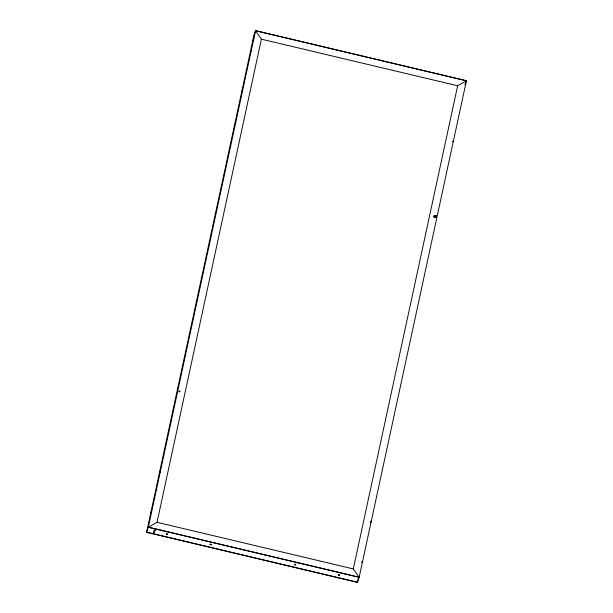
<?xml version="1.0" encoding="UTF-8"?>
<svg xmlns="http://www.w3.org/2000/svg" width="613" height="613" viewBox="0 0 613 613"><rect width="100%" height="100%" fill="white"/><g stroke="black" fill="none" stroke-linecap="round" stroke-linejoin="round"><path stroke-width="0.92" d="M154.683 531.8L153.541 531.8M435.759 216.795L435.153 215.991L434.655 216.941M146.576 532.276L148.338 527.157L359.195 577.231L357.433 582.35L146.576 532.276L253.843 35.669M148.308 527.257L255.567 30.65L466.424 80.724L359.157 577.331L148.308 527.257L157.043 522.307L353.31 568.918L359.157 577.331M157.043 522.307L261.391 39.163L255.537 30.75L466.386 80.824L457.65 85.766L261.391 39.163M353.31 568.918L457.65 85.766M357.433 582.35L358.475 577.576M252.924 40.604C252.633 42.121 253.422 38.757 252.962 40.435M250.893 50.925C251.207 49.339 250.403 52.687 250.855 51.086M253.759 38.29C254.081 36.68 253.261 40.052 253.721 38.45M452.984 141.266L452.892 141.749L453.053 141.235M242.173 91.03C242.641 89.375 241.729 92.824 242.196 91.168M253.805 35.769L255.567 30.65M464.976 84.923L466.424 80.724M167.64 533.877L166.437 533.594M295.803 564.312L294.838 564.251M339.579 574.71L338.759 574.703M435.529 217.04L434.793 216.956M211.217 544.344L210.259 544.06M146.614 532.176L357.463 582.25M153.273 532.245L154.537 532.544L153.273 532.245M154.001 530.122L155.265 530.429L154.001 530.122M166.299 534.191L167.533 534.482L166.299 534.191M210.075 544.589L211.309 544.88L210.075 544.589M294.462 564.627L295.704 564.918L294.462 564.627M338.238 575.025L339.479 575.316L338.238 575.025M151.158 512.483L151.457 511.288L151.158 512.483M159.817 472.408L160.108 471.213L159.817 472.408M362.015 562.558L362.306 561.362L362.022 562.481M370.666 522.483L370.965 521.318L370.666 522.483M178.942 391.278C179.824 393.446 180.651 389.73 178.942 391.278M434.219 217.109A1.188 1.08 19 0 0 436.249 217.094A1.188 1.08 19 0 0 435.115 215.462A1.188 1.08 19 0 0 434.219 217.109M434.249 217.01A1.188 1.08 19 0 0 436.287 216.994A1.188 1.08 19 0 0 435.153 215.362A1.188 1.08 19 0 0 434.249 217.01"/></g></svg>
